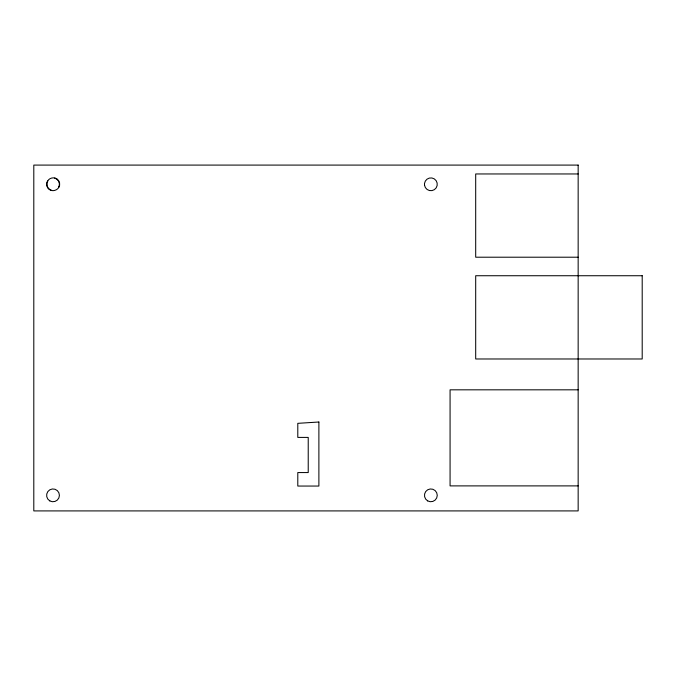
<?xml version="1.0" encoding="UTF-8"?>
<svg xmlns="http://www.w3.org/2000/svg" width="676" height="676" viewBox="0 0 676 676"><rect width="100%" height="100%" fill="white"/><g stroke="black" fill="none" stroke-linecap="round" stroke-linejoin="round"><path stroke-width="1.01" d="M47.751 180.982C48.993 178.371 52.356 177.442 54.959 177.999A6.405 6.405 0 0 1 58.846 187.387C57.367 189.821 54.148 191.181 51.359 190.488A6.405 6.405 0 0 1 47.464 181.1L47.751 180.982A6.405 6.405 0 0 0 51.638 190.37M578.157 173.96L475.693 173.96L475.693 257.21L578.157 257.21M578.157 389.824L450.072 389.824L450.072 485.892L578.157 485.892M54.672 178.109A6.405 6.405 0 0 1 58.558 187.497M318.886 422.01L297.795 423.337L297.795 437.406L308.222 437.406L308.222 472.566L297.795 472.566L297.795 486.052L318.886 486.052L318.886 422.01M578.157 165.088L33.8 165.088L33.8 510.912L578.157 510.912L578.157 165.088M642.2 275.732L475.693 275.732L475.693 358.981L642.2 358.981L642.2 275.732M424.52 185.173L424.503 183.5A6.405 6.405 0 0 1 434.271 178.878A6.405 6.405 0 0 1 434.338 189.677A6.405 6.405 0 0 1 424.52 185.173M49.813 500.891A6.405 6.405 0 0 0 59.42 495.347A6.405 6.405 0 0 0 49.813 489.796A6.405 6.405 0 0 0 49.813 500.891M427.663 500.891A6.405 6.405 0 0 0 437.262 495.347A6.405 6.405 0 0 0 427.663 489.796A6.405 6.405 0 0 0 427.663 500.891"/></g></svg>
